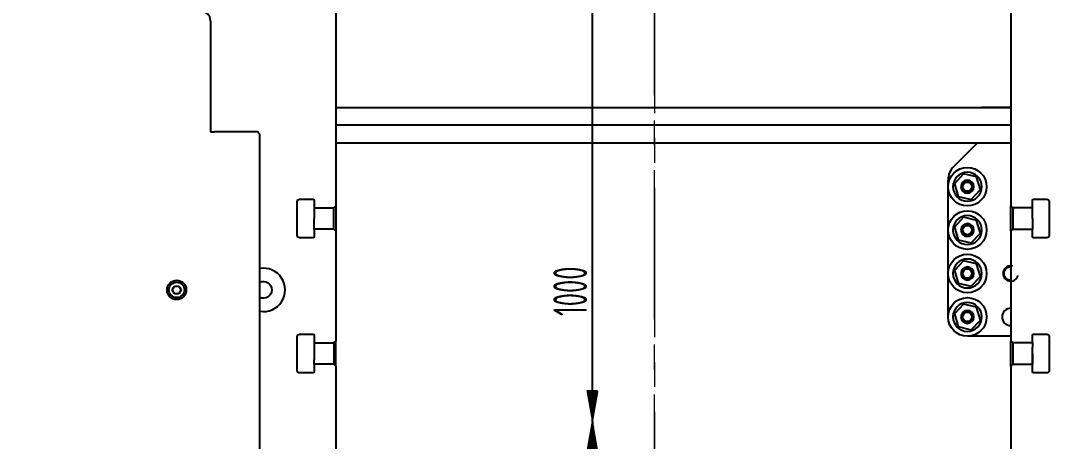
# Model space of a CAD drawing. Header units: millimetres. Extents: x 10462777 to 22643323, y 453826 to 1389191.
# Drawn here: x 11268496 to 11269532, y 584547 to 584969 of the extents above; entities that cross this region are included whole.
import ezdxf

# ---------------------------------------------------------------- set-up
doc = ezdxf.new("R2010")
doc.units = ezdxf.units.MM
doc.header["$LTSCALE"] = 200
doc.header["$MEASUREMENT"] = 0
for name, pattern in [('CENTER', [2, 1.25, -0.25, 0.25, -0.25]), ('CENTER2', [1.125, 0.75, -0.125, 0.125, -0.125]), ('PHANTOM', [2.5, 1.25, -0.25, 0.25, -0.25, 0.25, -0.25])]:
    doc.linetypes.add(name, pattern=pattern)
for name, color, linetype in [('1', 1, 'CENTER'), ('11', 6, 'PHANTOM'), ('DV1_DEFAULT', 7, 'CONTINUOUS')]:
    doc.layers.add(name, color=color, linetype=linetype)
doc.layers.add('LAYOUT', color=8, linetype='CONTINUOUS', lineweight=25)
doc.styles.add('iso-1', font='isocp.shx')
pattern_1 = [(45, (11264546.22931, 582402.56258), (-0.1369525464, 0.1369525464), [])]

# ---------------------------------------------------------------- blocks, each defined once
blk = doc.blocks.new('r710ic')
at = {"layer": 'DV1_DEFAULT', "color": 1, "linetype": 'CENTER2', "lineweight": 0}
for p, q in [((274132.6, 104232.6), (269847.5, 104232.6)), ((269950.2, 104232.6), (274235.2, 104232.6))]:
    blk.add_line(p, q, dxfattribs=at)
at = {"layer": 'LAYOUT', "color": 3}
blk.add_circle((272041.4, 104232.6), 2050.1, dxfattribs=at)

msp = doc.modelspace()

# ---------------------------------------------------------------- hatches: boundary and pattern name
at = {"layer": '1', "linetype": 'Continuous'}
h = msp.add_hatch(dxfattribs=at)
h.set_pattern_fill('ANSI31', color=27, scale=0.19368, angle=45, style=0, pattern_type=0)
h.set_pattern_definition(pattern_1)
h.paths.add_polyline_path([(11269070.58714, 584566.95582), (11269065.16566, 584597.70252), (11269076.00862, 584597.70256)], flags=0)
h = msp.add_hatch(dxfattribs=at)
h.set_pattern_fill('ANSI31', color=27, scale=0.19368, angle=45, style=0, pattern_type=0)
h.set_pattern_definition(pattern_1)
h.paths.add_polyline_path([(11269070.58714, 584566.95582), (11269076.00862, 584536.20911), (11269065.16566, 584536.20907)], flags=0)

# ---------------------------------------------------------------- linework, layer by layer
at = {"layer": '1', "color": 27, "linetype": 'Continuous'}
for q in [(11269070.58714, 585535.35656), (11269070.58714, 583598.55507)]:
    msp.add_line((11269070.58714, 584566.95582), q, dxfattribs=at)
at = {"layer": '1', "color": 15, "linetype": 'Continuous'}
for p, q in [((11269490.56872, 585051.15619), (11269490.56872, 584782.90918)), ((11269490.56872, 585051.15619), (11269490.56872, 584782.90918)), ((11268812.6882, 584982.95596), (11268812.6882, 584782.90918)), ((11268773.95217, 584753.37296), (11268773.95217, 584787.26699)), ((11268776.37317, 584789.68799), (11268789.93078, 584789.68799)), ((11268790.89918, 584788.71959), (11268790.89918, 584780.97238)), ((11268790.89918, 584780.97238), (11268810.7514, 584780.97238)), ((11268790.89918, 584780.97238), (11268790.89918, 584770.31997)), ((11268810.7514, 584780.97238), (11268812.6882, 584782.90918)), ((11268810.7514, 584770.31997), (11268810.7514, 584780.97238)), ((11268812.6882, 584782.91145), (11268812.6882, 584770.31997)), ((11269490.56872, 584770.31997), (11269490.56872, 584782.91237)), ((11269490.56872, 584770.31997), (11269490.56872, 584782.91237)), ((11269490.56872, 584782.90918), (11269492.50552, 584780.97238)), ((11269490.56872, 584782.90918), (11269492.50552, 584780.97238)), ((11269492.50552, 584780.9755), (11269492.50552, 584770.31997)), ((11269492.50552, 584780.9755), (11269492.50552, 584770.31997)), ((11269512.35774, 584780.97238), (11269492.50552, 584780.97238)), ((11269512.35774, 584780.97238), (11269492.50552, 584780.97238)), ((11269512.35774, 584780.97238), (11269512.35774, 584788.71959)), ((11269512.35774, 584780.97238), (11269512.35774, 584788.71959)), ((11269512.35774, 584770.31997), (11269512.35774, 584780.9755)), ((11269512.35774, 584770.31997), (11269512.35774, 584780.9755)), ((11269513.32614, 584789.68799), (11269526.88375, 584789.68799)), ((11269513.32614, 584789.68799), (11269526.88375, 584789.68799)), ((11269529.30475, 584787.26699), (11269529.30475, 584753.37296)), ((11269529.30475, 584787.26699), (11269529.30475, 584753.37296)), ((11268790.89918, 584759.66756), (11268790.89918, 584770.31997)), ((11268810.7514, 584759.66756), (11268810.7514, 584770.31997)), ((11268812.6882, 584770.31997), (11268812.6882, 584757.73076)), ((11269490.56872, 584757.73076), (11269490.56872, 584770.31997)), ((11269490.56872, 584757.73076), (11269490.56872, 584770.31997)), ((11269492.50552, 584770.31997), (11269492.50552, 584759.66756)), ((11269492.50552, 584770.31997), (11269492.50552, 584759.66756)), ((11269512.35774, 584770.31997), (11269512.35774, 584759.66756)), ((11269512.35774, 584770.31997), (11269512.35774, 584759.66756)), ((11268789.93078, 584750.95196), (11268776.37317, 584750.95196)), ((11268790.89918, 584759.66756), (11268790.89918, 584751.92036)), ((11268810.7514, 584759.66756), (11268790.89918, 584759.66756)), ((11268812.6882, 584757.73076), (11268810.7514, 584759.66756)), ((11268812.6882, 584757.73076), (11268812.6882, 584647.33308)), ((11269492.50552, 584759.66756), (11269490.56872, 584757.73076)), ((11269492.50552, 584759.66756), (11269490.56872, 584757.73076)), ((11269490.56872, 584757.73076), (11269490.56872, 584647.33308)), ((11269490.56872, 584757.73076), (11269490.56872, 584647.33308)), ((11269492.50552, 584759.66756), (11269512.35774, 584759.66756)), ((11269492.50552, 584759.66756), (11269512.35774, 584759.66756)), ((11269512.35774, 584751.92036), (11269512.35774, 584759.66756)), ((11269512.35774, 584751.92036), (11269512.35774, 584759.66756)), ((11269526.88375, 584750.95196), (11269513.32614, 584750.95196)), ((11269526.88375, 584750.95196), (11269513.32614, 584750.95196)), ((11268773.95217, 584617.79686), (11268773.95217, 584651.69088)), ((11268776.37317, 584654.11188), (11268789.93078, 584654.11188)), ((11268790.89918, 584653.14348), (11268790.89918, 584645.39628)), ((11268810.7514, 584645.39628), (11268812.6882, 584647.33308)), ((11268812.6882, 584622.15466), (11268812.6882, 584647.33308)), ((11269490.56872, 584647.33308), (11269492.50552, 584645.39628)), ((11269490.56872, 584647.33308), (11269492.50552, 584645.39628)), ((11269490.56872, 584622.15466), (11269490.56872, 584647.33308)), ((11269490.56872, 584622.15466), (11269490.56872, 584647.33308)), ((11269512.35774, 584645.39628), (11269512.35774, 584653.14348)), ((11269512.35774, 584645.39628), (11269512.35774, 584653.14348)), ((11269513.32614, 584654.11188), (11269526.88375, 584654.11188)), ((11269513.32614, 584654.11188), (11269526.88375, 584654.11188)), ((11269529.30475, 584651.69088), (11269529.30475, 584617.79686)), ((11269529.30475, 584651.69088), (11269529.30475, 584617.79686)), ((11268790.89918, 584645.39628), (11268810.7514, 584645.39628)), ((11268790.89918, 584645.39628), (11268790.89918, 584641.09205)), ((11268790.89918, 584641.09205), (11268790.89918, 584634.74387)), ((11268810.7514, 584645.39628), (11268810.7514, 584624.09146)), ((11269512.35774, 584645.39628), (11269492.50552, 584645.39628)), ((11269512.35774, 584645.39628), (11269492.50552, 584645.39628)), ((11269492.50552, 584645.39628), (11269492.50552, 584624.09146)), ((11269492.50552, 584645.39628), (11269492.50552, 584624.09146)), ((11269512.35774, 584645.39628), (11269512.35774, 584641.09205)), ((11269512.35774, 584645.39628), (11269512.35774, 584641.09205)), ((11269512.35774, 584624.09146), (11269512.35774, 584641.09205)), ((11269512.35774, 584624.09146), (11269512.35774, 584641.09205)), ((11268790.89918, 584634.74387), (11268790.89918, 584628.39569)), ((11268790.89918, 584624.09146), (11268790.89918, 584628.39569)), ((11269512.35774, 584634.74387), (11269512.35774, 584628.39569)), ((11269512.35774, 584634.74387), (11269512.35774, 584628.39569)), ((11269512.35774, 584628.39569), (11269512.35774, 584624.09146)), ((11269512.35774, 584628.39569), (11269512.35774, 584624.09146)), ((11268789.93078, 584615.37585), (11268776.37317, 584615.37585)), ((11268810.7514, 584624.09146), (11268790.89918, 584624.09146)), ((11268790.89918, 584624.09146), (11268790.89918, 584616.34425)), ((11268812.6882, 584622.15466), (11268810.7514, 584624.09146)), ((11268812.6882, 584622.15466), (11268812.6882, 584511.75697)), ((11269492.50552, 584624.09146), (11269490.56872, 584622.15466)), ((11269492.50552, 584624.09146), (11269490.56872, 584622.15466)), ((11269490.56872, 584622.15466), (11269490.56872, 584511.75697)), ((11269490.56872, 584622.15466), (11269490.56872, 584511.75697)), ((11269492.50552, 584624.09146), (11269512.35774, 584624.09146)), ((11269492.50552, 584624.09146), (11269512.35774, 584624.09146)), ((11269512.35774, 584616.34425), (11269512.35774, 584624.09146)), ((11269512.35774, 584616.34425), (11269512.35774, 584624.09146)), ((11269526.88375, 584615.37585), (11269513.32614, 584615.37585)), ((11269526.88375, 584615.37585), (11269513.32614, 584615.37585))]:
    msp.add_line(p, q, dxfattribs=at)
at = {"layer": '1', "color": 252, "linetype": 'Continuous'}
for p, q in [((11268686.7961, 584968.84212), (11268686.7961, 584857.47604)), ((11268812.66524, 584881.72939), (11269490.56583, 584881.72939)), ((11269461.0325, 584881.68606), (11269461.0325, 584881.72994)), ((11269490.08452, 584881.68606), (11269461.0325, 584881.68606)), ((11269490.08452, 584881.72994), (11269490.08452, 584881.68606)), ((11268812.6655, 584864.25484), (11269490.55964, 584864.25484)), ((11268686.7961, 584857.47604), (11268690.90468, 584857.47604)), ((11268733.11074, 584857.47604), (11268690.90468, 584857.47604)), ((11268736.53456, 584281.2776), (11268736.53456, 584852.63404)), ((11269490.55503, 584845.85523), (11268812.69214, 584845.85523))]:
    msp.add_line(p, q, dxfattribs=at)
at = {"layer": '1', "color": 51, "linetype": 'Continuous'}
msp.add_line((11268812.68578, 584881.68606), (11269461.02085, 584881.68606), dxfattribs=at)
at = {"layer": '1', "color": 80, "linetype": 'Continuous'}
for p, q in [((11269433.29543, 584822.47597), (11269456.67494, 584845.85547)), ((11269427.62267, 584671.5431), (11269427.62267, 584808.78071)), ((11269490.57006, 584652.17508), (11269446.99069, 584652.17508))]:
    msp.add_line(p, q, dxfattribs=at)
at = {"layer": '1', "color": 252, "linetype": 'Continuous'}
msp.add_arc((11268677.1121, 584968.84212), 9.68401, 0, 90, dxfattribs=at)
at = {"layer": '1', "color": 80, "linetype": 'Continuous'}
for centre, radius, start, end in [((11269446.99069, 584808.78071), 19.36801, 135, 180), ((11269490.56872, 584715.12113), 7.74721, 75.00000001, 345), ((11269490.56872, 584671.5431), 8.71561, 90.00002476, 270)]:
    msp.add_arc(centre, radius, start, end, dxfattribs=at)
at = {"layer": '1', "color": 15, "linetype": 'Continuous', "extrusion": (0, 0, -1)}
for centre, radius, start, end in [((-11268776.37317, 584787.26699), 2.421, 0, 90), ((-11268789.93078, 584788.71959), 0.9684, 90, 180), ((-11269513.32614, 584788.71959), 0.9684, 0, 90), ((-11269513.32614, 584788.71959), 0.9684, 0, 90), ((-11269526.88375, 584787.26699), 2.421, 90, 180), ((-11269526.88375, 584787.26699), 2.421, 90, 180), ((-11268776.37317, 584753.37296), 2.421, 270, 0), ((-11268789.93078, 584751.92036), 0.9684, 180, 270), ((-11269513.32614, 584751.92036), 0.9684, 270, 0), ((-11269513.32614, 584751.92036), 0.9684, 270, 0), ((-11269526.88375, 584753.37296), 2.421, 180, 270), ((-11269526.88375, 584753.37296), 2.421, 180, 270), ((-11268740.05815, 584698.65832), 8.47351, 65.42998418, 180), ((-11268740.05815, 584698.65832), 8.47351, 180, 294.57001582), ((-11268776.37317, 584651.69088), 2.421, 0, 90), ((-11268789.93078, 584653.14348), 0.9684, 90, 180), ((-11269513.32614, 584653.14348), 0.9684, 0, 90), ((-11269513.32614, 584653.14348), 0.9684, 0, 90), ((-11269526.88375, 584651.69088), 2.421, 90, 180), ((-11269526.88375, 584651.69088), 2.421, 90, 180), ((-11268776.37317, 584617.79686), 2.421, 270, 0), ((-11268789.93078, 584616.34425), 0.9684, 180, 270), ((-11269513.32614, 584616.34425), 0.9684, 270, 0), ((-11269513.32614, 584616.34425), 0.9684, 270, 0), ((-11269526.88375, 584617.79686), 2.421, 180, 270), ((-11269526.88375, 584617.79686), 2.421, 180, 270)]:
    msp.add_arc(centre, radius, start, end, dxfattribs=at)
at = {"layer": '1', "color": 15, "linetype": 'Continuous'}
msp.add_arc((11268740.05815, 584698.65832), 21.78902, 260.69377034, 99.30622865, dxfattribs=at)
at = {"layer": '1', "color": 80, "linetype": 'Continuous', "extrusion": (0, 0, -1)}
msp.add_arc((-11269490.56872, 584715.12113), 6.77881, 269.99998833, 90, dxfattribs=at)
at = {"layer": '1', "color": 252, "linetype": 'Continuous'}
msp.add_ellipse((11268733.11074, 584852.63404), major_axis=(0, 4.842), ratio=0.7071067812, start_param=4.7123889804, end_param=6.2831853072, dxfattribs=at)
at = {"layer": '11', "color": 60, "linetype": 'Continuous'}
for p, q in [((11269443.04361, 584815.1021), (11269433.91045, 584805.27138)), ((11269456.12384, 584812.10792), (11269443.04361, 584815.1021)), ((11269460.07092, 584799.28302), (11269456.12384, 584812.10792)), ((11269433.91045, 584805.27138), (11269437.85754, 584792.44647)), ((11269437.85754, 584792.44647), (11269450.93777, 584789.45229)), ((11269450.93777, 584789.45229), (11269460.07092, 584799.28302)), ((11269443.11645, 584771.54626), (11269433.92766, 584761.76752)), ((11269456.17948, 584768.4779), (11269443.11645, 584771.54626)), ((11269433.92766, 584761.76752), (11269437.8019, 584748.92043)), ((11269460.05372, 584755.6308), (11269456.17948, 584768.4779)), ((11269450.86493, 584745.85207), (11269460.05372, 584755.6308)), ((11269437.8019, 584748.92043), (11269450.86493, 584745.85207)), ((11269443.17102, 584727.98456), (11269433.9408, 584718.24492)), ((11269456.22091, 584724.86077), (11269443.17102, 584727.98456)), ((11269460.04058, 584711.99734), (11269456.22091, 584724.86077)), ((11269433.9408, 584718.24492), (11269437.76047, 584705.38149)), ((11269450.81035, 584702.2577), (11269460.04058, 584711.99734)), ((11268648.42923, 584698.65832), (11268650.66565, 584702.53192)), ((11268650.66565, 584694.78471), (11268648.42923, 584698.65832)), ((11268650.66565, 584702.53192), (11268655.1385, 584702.53192)), ((11268655.1385, 584702.53192), (11268657.37493, 584698.65832)), ((11268657.37493, 584698.65832), (11268655.1385, 584694.78471)), ((11269437.76047, 584705.38149), (11269450.81035, 584702.2577)), ((11268655.1385, 584694.78471), (11268650.66565, 584694.78471)), ((11269443.21322, 584684.41898), (11269433.95111, 584674.70965)), ((11269456.25279, 584681.25242), (11269443.21322, 584684.41898)), ((11269460.03026, 584668.37654), (11269456.25279, 584681.25242)), ((11269433.95111, 584674.70965), (11269437.72858, 584661.83377)), ((11269450.76816, 584658.66722), (11269460.03026, 584668.37654)), ((11269437.72858, 584661.83377), (11269450.76816, 584658.66722))]:
    msp.add_line(p, q, dxfattribs=at)
for centre, radius in [((11269446.99069, 584802.2772), 19.36801), ((11269446.99069, 584802.2772), 4.6223), ((11269446.99069, 584758.69916), 19.36801), ((11269446.99069, 584758.69916), 4.6223), ((11269446.99069, 584715.12113), 19.36801), ((11269446.99069, 584715.12113), 4.6223), ((11268652.90208, 584698.65832), 9.68401), ((11268652.90208, 584698.65832), 7.74721), ((11269446.99069, 584671.5431), 19.36801), ((11269446.99069, 584671.5431), 4.6223)]:
    msp.add_circle(centre, radius, dxfattribs=at)
at = {"layer": '11', "color": 60, "linetype": 'Continuous', "extrusion": (0, 0, -1)}
for centre, radius in [((-11269446.99069, 584802.2772), 14.52601), ((-11269446.99069, 584802.2772), 6.5591), ((-11269446.99069, 584802.2772), 5.5907), ((-11269446.99069, 584758.69916), 14.52601), ((-11269446.99069, 584758.69916), 6.5591), ((-11269446.99069, 584758.69916), 5.5907), ((-11269446.99069, 584715.12113), 14.52601), ((-11269446.99069, 584715.12113), 6.5591), ((-11269446.99069, 584715.12113), 5.5907), ((-11269446.99069, 584671.5431), 14.52601), ((-11269446.99069, 584671.5431), 6.5591), ((-11269446.99069, 584671.5431), 5.5907)]:
    msp.add_circle(centre, radius, dxfattribs=at)

# ---------------------------------------------------------------- block references
at = {"layer": 'LAYOUT', "color": 2, "rotation": 270}
msp.add_blockref('r710ic', (11164900.28186, 858351.4113, 0), dxfattribs=at)

# ---------------------------------------------------------------- texts
at = {"layer": '1', "color": 23, "linetype": 'Continuous', "insert": (11269065.05706, 584672.45682), "char_height": 33.894026, "attachment_point": 7, "rotation": 90, "line_spacing_factor": 0.963855, "style": 'iso-1'}
msp.add_mtext('\\W00.639;1000 ', dxfattribs=at)

doc.saveas('drawing.dxf')
